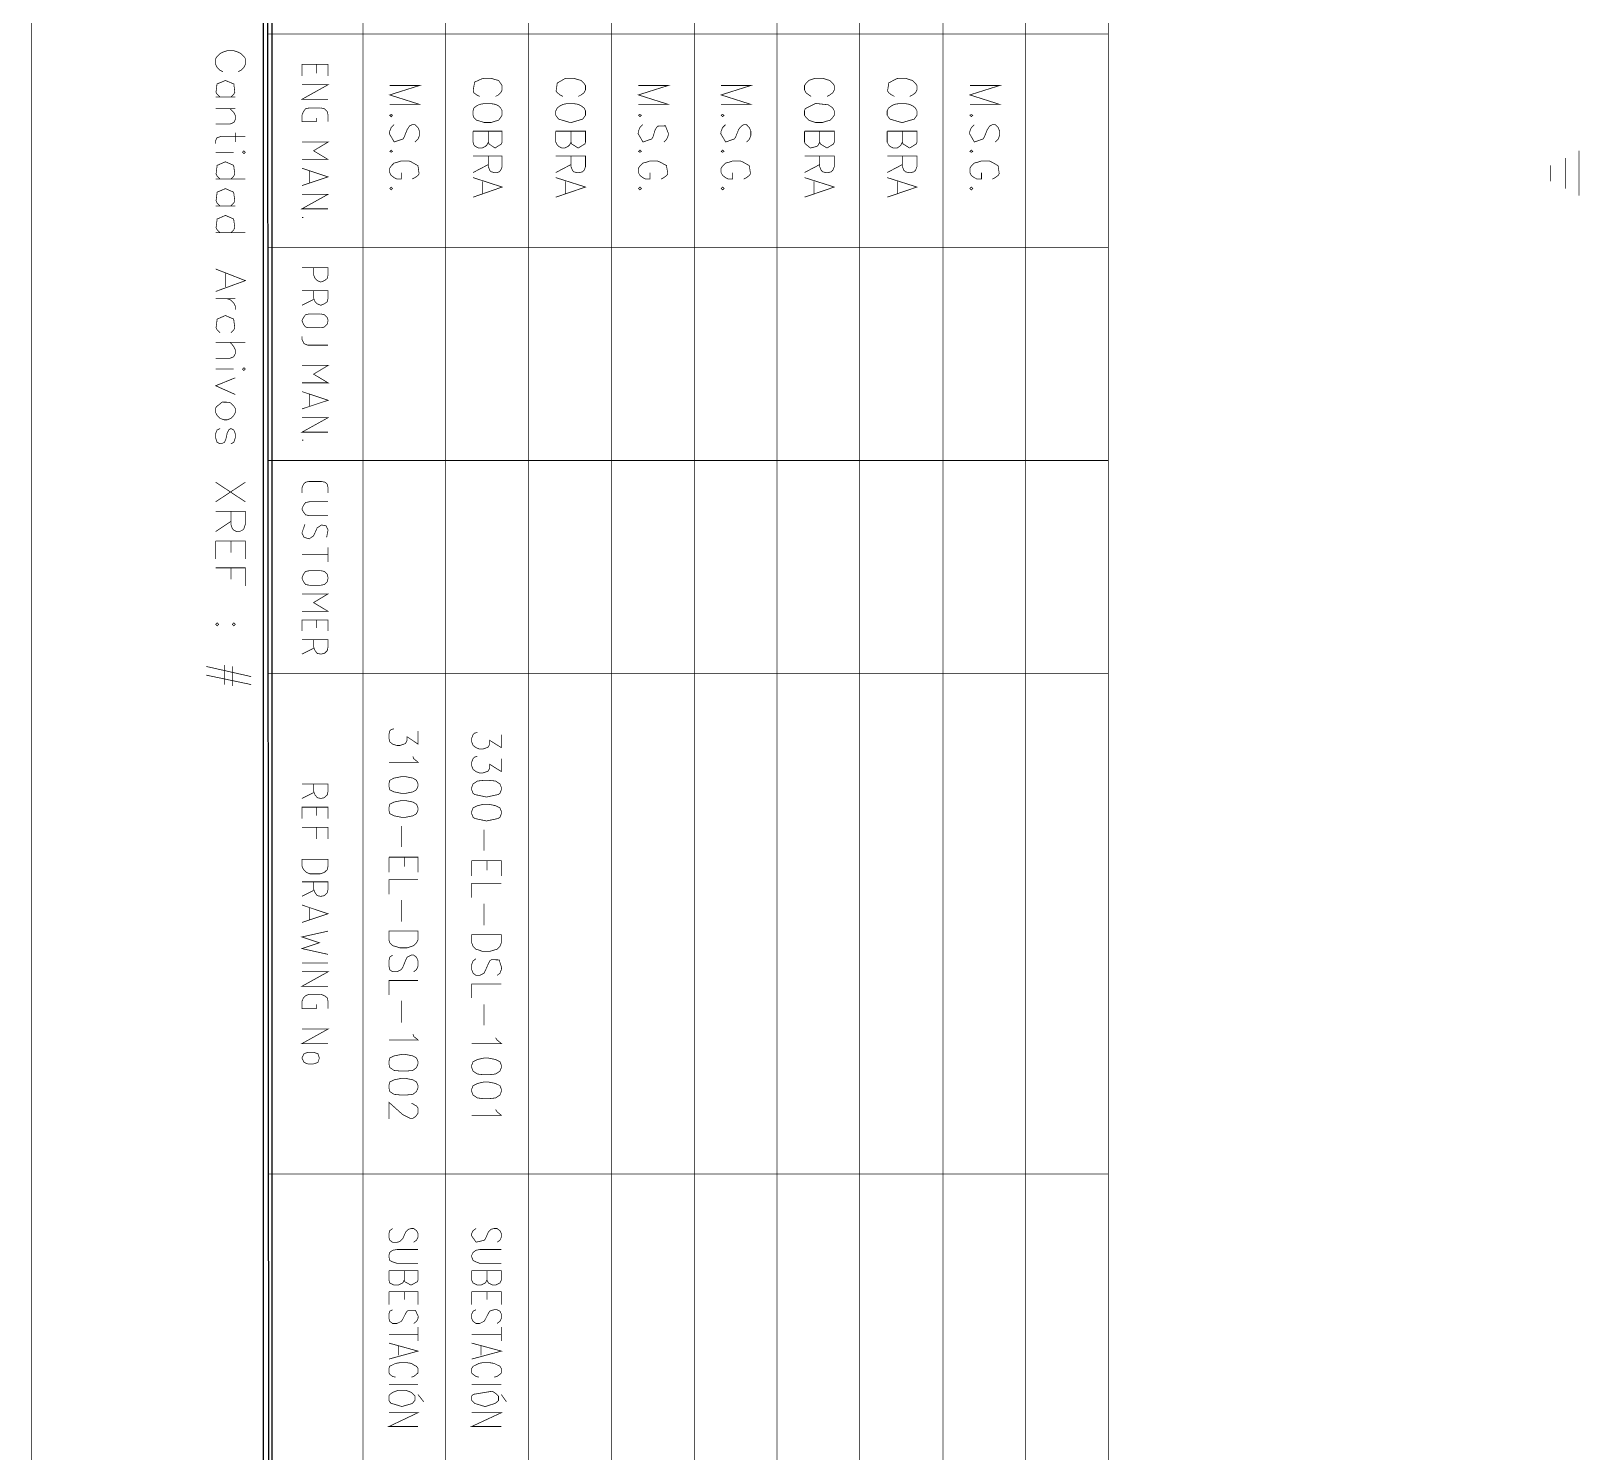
# Model space of a CAD drawing. Extents: x 0.1 to 11.6, y 0.2 to 16.4.
# Drawn here: x 0.125 to 1.911, y 7.188 to 8.821 of the extents above; entities that cross this region are included whole.
import ezdxf

# ---------------------------------------------------------------- set-up
doc = ezdxf.new("R2010")
doc.units = 0
doc.header["$MEASUREMENT"] = 0

msp = doc.modelspace()

# ---------------------------------------------------------------- linework, layer by layer
at = {"color": 0, "const_width": 0.000833}
for points in [[(0.125, 0.1875), (11.5667, 0.1875), (11.5667, 16.3633), (0.125, 16.3633), (0.125, 0.1875)], [(0.665853, 8.72917), (0.664171, 8.73247), (0.661675, 8.73497), (0.658311, 8.73665), (0.653321, 8.73747), (0.645019, 8.73747), (0.639974, 8.73665), (0.636664, 8.73497), (0.633356, 8.73247), (0.632488, 8.72917), (0.632488, 8.72418), (0.633356, 8.72168), (0.636664, 8.71832), (0.639974, 8.7175), (0.645019, 8.71582), (0.653321, 8.71582), (0.658311, 8.7175), (0.661675, 8.71832), (0.664171, 8.72168), (0.665853, 8.72418), (0.665853, 8.72917)], [(0.761664, 8.72917), (0.759983, 8.73247), (0.756674, 8.73497), (0.75331, 8.73665), (0.748318, 8.73747), (0.740018, 8.73747), (0.73584, 8.73665), (0.732476, 8.73497), (0.729167, 8.73247), (0.727485, 8.72917), (0.727485, 8.72418), (0.729167, 8.72168), (0.730794, 8.71967), (0.744575, 8.7156), (0.758356, 8.71967), (0.759983, 8.72168), (0.761664, 8.72418), (0.761664, 8.72917)], [(1.04753, 8.72917), (1.04584, 8.73247), (1.04248, 8.73497), (1.04053, 8.73611), (1.02626, 8.73774), (1.01421, 8.73182), (1.01335, 8.72917), (1.01335, 8.72418), (1.01497, 8.72168), (1.01834, 8.71832), (1.02582, 8.71582), (1.03418, 8.71582), (1.03917, 8.7175), (1.04248, 8.71832), (1.04584, 8.72168), (1.04753, 8.72418), (1.04753, 8.72917)], [(1.14252, 8.72917), (1.14084, 8.73247), (1.13748, 8.73497), (1.13417, 8.73665), (1.12918, 8.73747), (1.12169, 8.73747), (1.11664, 8.73665), (1.11334, 8.73497), (1.11003, 8.73247), (1.10834, 8.72917), (1.10834, 8.72418), (1.11003, 8.72168), (1.11155, 8.71967), (1.12543, 8.71565), (1.13927, 8.71967), (1.14084, 8.72168), (1.14252, 8.72418), (1.14252, 8.72917)], [(0.539985, 8.72418), (0.538357, 8.72499), (0.536675, 8.72418), (0.538357, 8.7225), (0.539985, 8.72418)], [(0.825846, 8.72418), (0.824164, 8.72499), (0.822483, 8.72418), (0.824164, 8.7225), (0.825846, 8.72418)], [(0.920844, 8.72418), (0.919163, 8.72499), (0.917481, 8.72418), (0.919163, 8.7225), (0.920844, 8.72418)], [(1.20665, 8.72418), (1.20502, 8.72499), (1.20334, 8.72418), (1.20502, 8.7225), (1.20665, 8.72418)], [(0.36914, 8.68332), (0.367512, 8.68164), (0.36914, 8.67996), (0.370822, 8.68164), (0.36914, 8.68332)], [(0.539985, 8.68251), (0.538357, 8.68414), (0.536675, 8.68251), (0.538357, 8.68164), (0.539985, 8.68251)], [(0.825846, 8.68251), (0.824164, 8.68414), (0.822483, 8.68251), (0.824164, 8.68164), (0.825846, 8.68251)], [(0.920844, 8.68251), (0.919163, 8.68414), (0.917481, 8.68251), (0.919163, 8.68164), (0.920844, 8.68251)], [(1.20665, 8.68251), (1.20502, 8.68414), (1.20334, 8.68251), (1.20502, 8.68164), (1.20665, 8.68251)], [(0.539985, 8.63997), (0.538357, 8.64165), (0.536675, 8.63997), (0.538357, 8.63835), (0.539985, 8.63997)], [(0.825846, 8.63997), (0.824164, 8.64165), (0.822483, 8.63997), (0.824164, 8.63835), (0.825846, 8.63997)], [(0.920844, 8.63997), (0.919163, 8.64165), (0.917481, 8.63997), (0.919163, 8.63835), (0.920844, 8.63997)], [(1.20665, 8.63997), (1.20502, 8.64165), (1.20334, 8.63997), (1.20502, 8.63829), (1.20665, 8.63997)], [(0.36914, 8.43414), (0.367512, 8.43251), (0.36914, 8.43083), (0.370822, 8.43251), (0.36914, 8.43414)], [(0.359158, 8.38747), (0.357476, 8.38997), (0.354167, 8.39333), (0.352431, 8.39438), (0.344185, 8.39453), (0.337511, 8.38921), (0.336643, 8.38747), (0.336643, 8.38249), (0.338325, 8.37918), (0.341689, 8.37582), (0.346679, 8.37414), (0.349989, 8.37414), (0.354167, 8.37582), (0.357476, 8.37918), (0.359158, 8.38249), (0.359158, 8.38747)], [(0.340007, 8.13917), (0.338325, 8.14085), (0.336643, 8.13917), (0.338325, 8.13747), (0.340007, 8.13917)], [(0.359158, 8.13917), (0.357476, 8.14085), (0.355849, 8.13917), (0.357476, 8.13747), (0.359158, 8.13917)], [(0.569174, 7.95583), (0.567492, 7.95996), (0.563314, 7.96251), (0.555012, 7.96414), (0.550022, 7.96414), (0.541667, 7.96251), (0.536675, 7.95996), (0.535807, 7.95583), (0.535807, 7.95335), (0.536675, 7.94917), (0.541667, 7.94667), (0.550022, 7.94499), (0.555012, 7.94499), (0.563314, 7.94667), (0.567492, 7.94917), (0.569174, 7.95335), (0.569174, 7.95583)], [(0.664985, 7.95167), (0.663357, 7.95583), (0.658311, 7.95915), (0.650011, 7.95996), (0.645019, 7.95996), (0.637478, 7.95915), (0.632488, 7.95583), (0.63086, 7.95167), (0.63086, 7.94917), (0.632488, 7.94499), (0.634603, 7.94358), (0.647894, 7.94075), (0.661187, 7.94358), (0.663357, 7.94499), (0.664985, 7.94917), (0.664985, 7.95167)], [(0.569174, 7.92833), (0.567492, 7.93251), (0.563314, 7.935), (0.555012, 7.93664), (0.550022, 7.93664), (0.541667, 7.935), (0.536675, 7.93251), (0.535807, 7.92833), (0.535807, 7.92583), (0.536675, 7.92165), (0.541667, 7.91917), (0.550022, 7.91749), (0.555012, 7.91749), (0.563314, 7.91917), (0.567492, 7.92165), (0.569174, 7.92583), (0.569174, 7.92833)], [(0.664985, 7.92415), (0.663357, 7.92833), (0.658311, 7.93083), (0.650011, 7.93251), (0.645019, 7.93251), (0.637478, 7.93083), (0.632488, 7.92833), (0.63086, 7.92415), (0.63086, 7.92165), (0.632488, 7.91749), (0.634603, 7.91607), (0.647894, 7.91325), (0.661187, 7.91607), (0.663357, 7.91749), (0.664985, 7.92165), (0.664985, 7.92415)], [(0.435818, 7.86914), (0.435818, 7.86165), (0.4375, 7.85747), (0.44081, 7.85417), (0.444988, 7.85249), (0.456651, 7.85249), (0.461643, 7.85417), (0.465007, 7.85747), (0.465821, 7.86165), (0.465821, 7.86914), (0.435818, 7.86914)], [(0.535807, 7.78668), (0.569174, 7.78668), (0.569174, 7.77664), (0.567492, 7.77333), (0.564182, 7.76997), (0.55664, 7.76747), (0.54834, 7.76747), (0.543349, 7.76915), (0.539985, 7.76997), (0.536675, 7.77333), (0.535807, 7.77664), (0.535807, 7.78668)], [(0.63086, 7.7825), (0.664985, 7.7825), (0.664985, 7.77333), (0.663357, 7.76915), (0.659993, 7.76585), (0.656685, 7.76497), (0.651693, 7.76335), (0.643338, 7.76335), (0.63916, 7.76497), (0.635851, 7.76585), (0.632488, 7.76915), (0.63086, 7.77333), (0.63086, 7.7825)], [(0.569174, 7.63667), (0.567492, 7.64085), (0.563314, 7.64333), (0.555012, 7.64497), (0.550022, 7.64497), (0.541667, 7.64333), (0.536675, 7.64085), (0.535807, 7.63667), (0.535807, 7.63417), (0.536675, 7.62999), (0.541667, 7.62663), (0.550022, 7.62582), (0.555012, 7.62582), (0.563314, 7.62663), (0.567492, 7.62999), (0.569174, 7.63417), (0.569174, 7.63667)], [(0.664985, 7.63249), (0.663357, 7.63667), (0.658311, 7.63917), (0.650011, 7.64085), (0.645019, 7.64085), (0.637478, 7.63917), (0.632488, 7.63667), (0.63086, 7.63249), (0.63086, 7.62999), (0.632488, 7.62582), (0.637478, 7.6225), (0.645019, 7.62164), (0.650011, 7.62164), (0.658311, 7.6225), (0.663357, 7.62582), (0.664985, 7.62999), (0.664985, 7.63249)], [(0.569174, 7.60915), (0.567492, 7.61333), (0.563314, 7.61583), (0.555012, 7.61746), (0.550022, 7.61746), (0.541667, 7.61583), (0.536675, 7.61333), (0.535807, 7.60915), (0.535807, 7.60667), (0.536675, 7.60249), (0.541667, 7.59918), (0.550022, 7.59831), (0.555012, 7.59831), (0.563314, 7.59918), (0.567492, 7.60249), (0.569174, 7.60667), (0.569174, 7.60915)], [(0.664985, 7.60499), (0.663357, 7.60915), (0.658311, 7.61165), (0.650011, 7.61333), (0.645019, 7.61333), (0.637478, 7.61165), (0.632488, 7.60915), (0.63086, 7.60499), (0.63086, 7.60249), (0.632488, 7.59831), (0.637478, 7.595), (0.645019, 7.59412), (0.650011, 7.59412), (0.658311, 7.595), (0.663357, 7.59831), (0.664985, 7.60249), (0.664985, 7.60499)], [(0.56581, 7.2525), (0.561686, 7.25667), (0.555012, 7.25917), (0.546658, 7.25917), (0.539985, 7.25667), (0.536675, 7.25418), (0.535807, 7.2525), (0.535807, 7.2475), (0.536675, 7.24582), (0.538249, 7.24419), (0.550618, 7.24046), (0.562717, 7.24393), (0.564182, 7.24582), (0.56581, 7.2475), (0.56581, 7.2525)], [(0.661675, 7.2525), (0.659993, 7.25418), (0.656685, 7.25667), (0.654243, 7.25797), (0.63265, 7.25444), (0.63086, 7.2525), (0.63086, 7.2475), (0.632488, 7.24582), (0.63444, 7.24397), (0.646268, 7.2404), (0.657986, 7.24408), (0.659993, 7.24582), (0.661675, 7.2475), (0.661675, 7.2525)]]:
    msp.add_lwpolyline(points, close=True, dxfattribs=at)
at = {"color": 0}
for points in [[(0.401693, 16.04), (0.391656, 16.05), (0.401693, 0.554144)], [(0.391656, 16.05), (0.401693, 0.554144), (0.391656, 0.543294)]]:
    msp.add_lwpolyline(points, close=True, dxfattribs=at)
at = {"color": 0, "const_width": 0.000833}
for points in [[(0.50586, 11.3108), (0.50586, 6.07915)], [(0.600857, 11.3108), (0.600857, 6.07915)], [(0.695856, 11.3108), (0.695856, 6.07915)], [(0.791667, 11.3108), (0.791667, 6.07915)], [(0.886664, 11.3108), (0.886664, 6.07915)], [(0.981663, 11.3108), (0.981663, 6.07915)], [(1.07666, 11.3108), (1.07666, 6.07915)], [(1.17253, 11.3108), (1.17253, 6.07915)], [(1.26752, 11.3108), (1.26752, 0.54834)], [(1.36252, 11.3108), (1.36252, 6.07915)], [(1.36252, 8.81749), (0.396647, 8.81749)], [(0.362522, 8.77414), (0.365831, 8.77582), (0.36914, 8.77914), (0.370822, 8.7825), (0.370822, 8.78917), (0.36914, 8.79167), (0.365831, 8.79497), (0.362522, 8.79665), (0.357476, 8.79833), (0.349989, 8.79833), (0.344997, 8.79665), (0.341689, 8.79497), (0.338325, 8.79167), (0.336643, 8.78917), (0.336643, 8.7825), (0.338325, 8.77914), (0.341689, 8.77582), (0.344997, 8.77414)], [(0.435818, 8.76915), (0.435818, 8.7825), (0.465821, 8.7825), (0.465821, 8.76915)], [(0.452474, 8.77246), (0.452474, 8.7825)], [(0.354167, 8.74501), (0.357476, 8.74832), (0.358669, 8.75065), (0.357531, 8.76014), (0.347874, 8.76406), (0.338217, 8.7601), (0.337076, 8.75065), (0.338325, 8.74832), (0.341689, 8.74501)], [(0.435818, 8.75917), (0.465821, 8.75917), (0.435818, 8.74246), (0.465821, 8.74246)], [(0.536675, 8.75831), (0.570856, 8.75831), (0.536675, 8.7475), (0.570856, 8.73665), (0.536675, 8.73665)], [(0.658311, 8.74582), (0.661675, 8.7475), (0.664171, 8.75), (0.665853, 8.75331), (0.665853, 8.75831), (0.664171, 8.76079), (0.661675, 8.76417), (0.658311, 8.76497), (0.653321, 8.76665), (0.645019, 8.76665), (0.642524, 8.766), (0.634224, 8.76221), (0.63265, 8.75282), (0.633356, 8.75), (0.636664, 8.7475), (0.639974, 8.74582)], [(0.75331, 8.74582), (0.756674, 8.7475), (0.759983, 8.75), (0.761664, 8.75331), (0.761664, 8.75831), (0.759983, 8.76079), (0.756674, 8.76417), (0.75331, 8.76497), (0.748318, 8.76665), (0.740018, 8.76665), (0.737956, 8.76617), (0.729221, 8.76118), (0.727865, 8.75201), (0.729167, 8.75), (0.732476, 8.7475), (0.73584, 8.74582)], [(0.822483, 8.75831), (0.856662, 8.75831), (0.822483, 8.7475), (0.856662, 8.73665), (0.822483, 8.73665)], [(0.917481, 8.75831), (0.95166, 8.75831), (0.917481, 8.7475), (0.95166, 8.73665), (0.917481, 8.73665)], [(1.03917, 8.74582), (1.04248, 8.7475), (1.04584, 8.75), (1.04753, 8.75331), (1.04753, 8.75831), (1.04584, 8.76079), (1.04248, 8.76417), (1.03917, 8.76497), (1.03418, 8.76665), (1.02582, 8.76665), (1.01834, 8.76417), (1.01497, 8.76079), (1.01335, 8.75831), (1.01335, 8.75331), (1.01497, 8.75), (1.01834, 8.7475), (1.02083, 8.74582)], [(1.13417, 8.74582), (1.13748, 8.7475), (1.14084, 8.75), (1.14252, 8.75331), (1.14252, 8.75831), (1.14084, 8.76079), (1.13748, 8.76417), (1.13417, 8.76497), (1.12918, 8.76665), (1.12169, 8.76665), (1.11952, 8.76628), (1.11024, 8.76139), (1.10872, 8.75201), (1.11003, 8.75), (1.11334, 8.7475), (1.11664, 8.74582)], [(1.20334, 8.75831), (1.23752, 8.75831), (1.20334, 8.7475), (1.23752, 8.73665), (1.20334, 8.73665)], [(0.359158, 8.74501), (0.336643, 8.74501)], [(0.359158, 8.73167), (0.336643, 8.73167)], [(0.353353, 8.73167), (0.357476, 8.72749), (0.359158, 8.72418), (0.359158, 8.71912), (0.357476, 8.71582), (0.353353, 8.71414), (0.336643, 8.71414)], [(0.444174, 8.73247), (0.439996, 8.73167), (0.4375, 8.72831), (0.435818, 8.72418)], [(0.452474, 8.72081), (0.452474, 8.71664), (0.435818, 8.71664), (0.435818, 8.72418)], [(0.444174, 8.73247), (0.457519, 8.73247)], [(0.465821, 8.72418), (0.465007, 8.72831), (0.461643, 8.73167), (0.457519, 8.73247)], [(0.465821, 8.72418), (0.465821, 8.71664)], [(0.359158, 8.70415), (0.359158, 8.69331)], [(0.56581, 8.69331), (0.569174, 8.69667), (0.570856, 8.70085), (0.570856, 8.70583), (0.569174, 8.71001), (0.56581, 8.71332), (0.5625, 8.71332), (0.55919, 8.71164), (0.558322, 8.71001), (0.55664, 8.70747), (0.553331, 8.69917), (0.551975, 8.69689), (0.541829, 8.69342), (0.536296, 8.70296), (0.536675, 8.70583), (0.538357, 8.71001), (0.541667, 8.71332)], [(0.632488, 8.70583), (0.665853, 8.70583), (0.665853, 8.69331), (0.665039, 8.69119), (0.657769, 8.68647), (0.650771, 8.69119), (0.650011, 8.69331), (0.650011, 8.70583)], [(0.650011, 8.69331), (0.648329, 8.69), (0.646647, 8.68832), (0.643338, 8.68664), (0.638346, 8.68664), (0.634983, 8.68832), (0.633356, 8.69), (0.632488, 8.69331), (0.632488, 8.70583)], [(0.727485, 8.70583), (0.761664, 8.70583), (0.761664, 8.69331), (0.76096, 8.69119), (0.75331, 8.68647), (0.745714, 8.69119), (0.745008, 8.69331), (0.745008, 8.70583)], [(0.745008, 8.69331), (0.743326, 8.69), (0.741644, 8.68832), (0.738336, 8.68664), (0.734158, 8.68664), (0.730849, 8.68832), (0.729167, 8.69), (0.727485, 8.69331), (0.727485, 8.70583)], [(0.851671, 8.69331), (0.854981, 8.69667), (0.856662, 8.70085), (0.856987, 8.70301), (0.853515, 8.71203), (0.844672, 8.71158), (0.843317, 8.71001), (0.841689, 8.70747), (0.839193, 8.69917), (0.837836, 8.69689), (0.827692, 8.69342), (0.822103, 8.70296), (0.822483, 8.70583), (0.824164, 8.71001), (0.827528, 8.71332)], [(0.946669, 8.69331), (0.949978, 8.69667), (0.95166, 8.70085), (0.95166, 8.70583), (0.949978, 8.70996), (0.946669, 8.71332), (0.94336, 8.71332), (0.94081, 8.71164), (0.939182, 8.70996), (0.9375, 8.70747), (0.93419, 8.69917), (0.932835, 8.69689), (0.922689, 8.69342), (0.917101, 8.70296), (0.917481, 8.70583), (0.919163, 8.70996), (0.922526, 8.71332)], [(1.01335, 8.70583), (1.04753, 8.70583), (1.04753, 8.69331), (1.04677, 8.69119), (1.03917, 8.68647), (1.03152, 8.69119), (1.03082, 8.69331), (1.03082, 8.70583)], [(1.03082, 8.69331), (1.02919, 8.69), (1.02778, 8.68842), (1.02013, 8.68647), (1.014, 8.69146), (1.01335, 8.69331), (1.01335, 8.70583)], [(1.10834, 8.70583), (1.14252, 8.70583), (1.14252, 8.69331), (1.14176, 8.69119), (1.13417, 8.68647), (1.12652, 8.69119), (1.12581, 8.69331), (1.12581, 8.70583)], [(1.12581, 8.69331), (1.12419, 8.69), (1.1225, 8.68832), (1.12001, 8.68664), (1.11502, 8.68664), (1.11165, 8.68832), (1.11003, 8.69), (1.10834, 8.69331), (1.10834, 8.70583)], [(1.23248, 8.69331), (1.23584, 8.69667), (1.23752, 8.70085), (1.23752, 8.70583), (1.23584, 8.70996), (1.23248, 8.71332), (1.22917, 8.71332), (1.22586, 8.71164), (1.22499, 8.70996), (1.22331, 8.70747), (1.22, 8.69917), (1.21864, 8.69689), (1.2085, 8.69342), (1.20296, 8.70296), (1.20334, 8.70583), (1.20502, 8.70996), (1.20833, 8.71332)], [(0.370822, 8.69997), (0.343317, 8.69997), (0.338325, 8.69829), (0.336643, 8.69499), (0.336643, 8.69168)], [(0.435818, 8.69331), (0.465821, 8.69331), (0.449164, 8.68332), (0.465821, 8.67333), (0.435818, 8.67333)], [(1.90332, 8.68332), (1.90332, 8.63167)], [(0.357476, 8.68164), (0.336643, 8.68164)], [(0.354167, 8.65082), (0.357476, 8.65414), (0.358615, 8.65668), (0.357368, 8.66661), (0.347874, 8.67068), (0.338379, 8.66656), (0.337131, 8.65668), (0.338325, 8.65414), (0.341689, 8.65082)], [(0.5625, 8.65082), (0.56581, 8.6525), (0.569174, 8.655), (0.570421, 8.65701), (0.569119, 8.66618), (0.560331, 8.67117), (0.558322, 8.67165), (0.550022, 8.67165), (0.544976, 8.66997), (0.541667, 8.66917), (0.538357, 8.66581), (0.536675, 8.66331), (0.536675, 8.65831), (0.538357, 8.655), (0.541667, 8.6525), (0.544976, 8.65082), (0.550022, 8.65082), (0.550022, 8.65831)], [(0.632488, 8.67746), (0.665853, 8.67746), (0.665853, 8.66499), (0.664171, 8.66081), (0.662489, 8.65918), (0.659993, 8.65831), (0.656685, 8.65831), (0.653321, 8.65918), (0.651693, 8.66081), (0.650011, 8.66499), (0.650011, 8.67746)], [(0.650011, 8.66749), (0.632488, 8.65831)], [(0.727485, 8.67746), (0.761664, 8.67746), (0.761664, 8.66499), (0.759983, 8.66081), (0.758356, 8.65912), (0.754992, 8.65831), (0.751682, 8.65831), (0.748318, 8.65912), (0.74669, 8.66081), (0.745008, 8.66499), (0.745008, 8.67746)], [(0.745008, 8.66749), (0.727485, 8.65831)], [(0.848361, 8.65082), (0.851671, 8.6525), (0.854981, 8.655), (0.856228, 8.65701), (0.85471, 8.66639), (0.845432, 8.67128), (0.843317, 8.67165), (0.835829, 8.67165), (0.830838, 8.66997), (0.827528, 8.66917), (0.824164, 8.66581), (0.822483, 8.66331), (0.822483, 8.65831), (0.824164, 8.655), (0.827528, 8.6525), (0.830838, 8.65082), (0.835829, 8.65082), (0.835829, 8.65831)], [(0.94336, 8.65082), (0.946669, 8.6525), (0.949978, 8.655), (0.951226, 8.65701), (0.949924, 8.66618), (0.941189, 8.67117), (0.939182, 8.67165), (0.930826, 8.67165), (0.925836, 8.66997), (0.922526, 8.66917), (0.919163, 8.66581), (0.917481, 8.66331), (0.917481, 8.65831), (0.919163, 8.655), (0.922526, 8.6525), (0.925836, 8.65082), (0.930826, 8.65082), (0.930826, 8.65831)], [(1.01335, 8.67746), (1.04753, 8.67746), (1.04753, 8.66499), (1.04584, 8.66081), (1.04416, 8.65918), (1.04085, 8.65831), (1.03749, 8.65831), (1.03418, 8.65918), (1.0325, 8.66081), (1.03082, 8.66499), (1.03082, 8.67746)], [(1.03082, 8.66749), (1.01335, 8.65831)], [(1.10834, 8.67746), (1.14252, 8.67746), (1.14252, 8.66499), (1.14084, 8.66081), (1.13916, 8.65918), (1.13585, 8.65831), (1.13249, 8.65831), (1.12918, 8.65918), (1.1275, 8.66081), (1.12581, 8.66499), (1.12581, 8.67746)], [(1.12581, 8.66749), (1.10834, 8.65831)], [(1.22917, 8.65082), (1.23248, 8.6525), (1.23584, 8.655), (1.23709, 8.65701), (1.23579, 8.66618), (1.227, 8.67117), (1.22499, 8.67165), (1.21669, 8.67165), (1.21164, 8.66997), (1.20833, 8.66917), (1.20502, 8.66581), (1.20334, 8.66331), (1.20334, 8.65831), (1.20502, 8.655), (1.20833, 8.6525), (1.21164, 8.65082), (1.21669, 8.65082), (1.21669, 8.65831)], [(1.87082, 8.66667), (1.87082, 8.64833)], [(1.88747, 8.67497), (1.88747, 8.63997)], [(0.370822, 8.65082), (0.336643, 8.65082)], [(0.435818, 8.66331), (0.465821, 8.65332), (0.435818, 8.64333)], [(0.444174, 8.64665), (0.444174, 8.66)], [(0.632488, 8.6525), (0.665853, 8.64165), (0.632488, 8.62999)], [(0.643338, 8.64833), (0.643338, 8.63417)], [(0.727485, 8.6525), (0.761664, 8.64165), (0.727485, 8.62999)], [(0.738336, 8.64833), (0.738336, 8.63417)], [(1.01335, 8.6525), (1.04753, 8.64165), (1.01335, 8.62999)], [(1.02414, 8.64833), (1.02414, 8.63417)], [(1.10834, 8.6525), (1.14252, 8.64165), (1.10834, 8.62999)], [(1.12001, 8.64833), (1.12001, 8.63417)], [(0.354167, 8.62001), (0.357476, 8.62332), (0.358615, 8.62587), (0.357368, 8.63574), (0.347874, 8.63986), (0.338379, 8.63574), (0.337131, 8.62587), (0.338325, 8.62332), (0.341689, 8.62001)], [(0.435818, 8.63331), (0.465821, 8.63331), (0.435818, 8.61664), (0.465821, 8.61664)], [(0.359158, 8.62001), (0.336643, 8.62001)], [(0.354167, 8.58914), (0.357476, 8.5925), (0.358615, 8.59506), (0.357368, 8.60493), (0.347874, 8.60906), (0.338379, 8.60488), (0.337131, 8.59506), (0.338325, 8.5925), (0.341689, 8.58914)], [(0.435818, 8.60667), (0.4375, 8.60667)], [(0.370822, 8.58914), (0.336643, 8.58914)], [(1.36252, 8.57249), (0.396647, 8.57249)], [(0.336643, 8.54747), (0.370822, 8.53412), (0.336643, 8.52165)], [(0.348307, 8.54249), (0.348307, 8.52664)], [(0.435818, 8.54915), (0.465821, 8.54915), (0.465821, 8.54081)], [(0.449164, 8.54081), (0.449164, 8.54915)], [(0.449164, 8.54081), (0.450846, 8.53668), (0.453342, 8.53412), (0.457519, 8.5325), (0.461643, 8.53412), (0.465007, 8.53668), (0.465821, 8.54081)], [(0.435818, 8.52246), (0.465821, 8.52246), (0.465821, 8.51417)], [(0.449164, 8.51417), (0.449164, 8.52246)], [(0.359158, 8.51335), (0.336643, 8.51335)], [(0.349989, 8.51335), (0.354167, 8.51167), (0.357476, 8.50831), (0.359158, 8.50499), (0.359158, 8.50082)], [(0.449164, 8.51247), (0.435818, 8.50581)], [(0.449164, 8.51417), (0.450846, 8.50999), (0.453342, 8.50749), (0.457519, 8.50581), (0.461643, 8.50749), (0.465007, 8.50999), (0.465821, 8.51417)], [(0.354167, 8.47418), (0.357476, 8.47749), (0.358615, 8.48004), (0.357368, 8.4899), (0.347874, 8.49403), (0.338379, 8.4899), (0.337131, 8.48004), (0.338325, 8.47749), (0.341689, 8.47418)], [(0.444174, 8.49582), (0.439996, 8.49501), (0.4375, 8.49164), (0.435818, 8.48833), (0.4375, 8.48415), (0.439996, 8.48079), (0.444174, 8.47999)], [(0.444174, 8.49582), (0.457519, 8.49582)], [(0.457519, 8.47999), (0.461643, 8.48079), (0.465007, 8.48415), (0.465821, 8.48833), (0.465007, 8.49164), (0.461643, 8.49501), (0.457519, 8.49582)], [(0.435818, 8.47), (0.435818, 8.46664), (0.438314, 8.46164), (0.442492, 8.45996), (0.465821, 8.45996)], [(0.457519, 8.47999), (0.444174, 8.47999)], [(0.370822, 8.46332), (0.336643, 8.46332)], [(0.353353, 8.46332), (0.357476, 8.45833), (0.359158, 8.45497), (0.359158, 8.44997), (0.357476, 8.44667), (0.353353, 8.44499), (0.336643, 8.44499)], [(0.435818, 8.43664), (0.465821, 8.43664), (0.449164, 8.42665), (0.465821, 8.41667), (0.435818, 8.41667)], [(0.359158, 8.42247), (0.336643, 8.41331), (0.359158, 8.40332)], [(0.357476, 8.43251), (0.336643, 8.43251)], [(0.435818, 8.40662), (0.465821, 8.39665), (0.435818, 8.38667)], [(0.444174, 8.38997), (0.444174, 8.40414)], [(0.354167, 8.34668), (0.357476, 8.34831), (0.359158, 8.35331), (0.359158, 8.35835), (0.357476, 8.36247), (0.354167, 8.36415), (0.351671, 8.36247), (0.349989, 8.35915), (0.348307, 8.35167), (0.346679, 8.34831), (0.343317, 8.34668), (0.341689, 8.34668), (0.338325, 8.34831), (0.336643, 8.35331), (0.336643, 8.35835), (0.338325, 8.36247), (0.341689, 8.36415)], [(0.435818, 8.37663), (0.465821, 8.37663), (0.435818, 8.35997), (0.465821, 8.35997)], [(0.435818, 8.35081), (0.4375, 8.35081)], [(1.36252, 8.32747), (0.396647, 8.32747)], [(0.370822, 8.30246), (0.336643, 8.28)], [(0.370822, 8.28), (0.336643, 8.30246)], [(0.44336, 8.30333), (0.439996, 8.30246), (0.4375, 8.29997), (0.435818, 8.29585)], [(0.435818, 8.28999), (0.435818, 8.29585)], [(0.44336, 8.30333), (0.458333, 8.30333)], [(0.465821, 8.29585), (0.465007, 8.29997), (0.462511, 8.30246), (0.458333, 8.30333)], [(0.465821, 8.29585), (0.465821, 8.28999)], [(0.465821, 8.28), (0.444174, 8.28), (0.439996, 8.27914), (0.4375, 8.27582), (0.435818, 8.27165), (0.4375, 8.26833), (0.439996, 8.26497), (0.444174, 8.26417), (0.465821, 8.26417)], [(0.336643, 8.26915), (0.370822, 8.26915), (0.370822, 8.25418), (0.36914, 8.24914), (0.367512, 8.2475), (0.36415, 8.24582), (0.36084, 8.24582), (0.357476, 8.2475), (0.355849, 8.24914), (0.354167, 8.25418), (0.354167, 8.26915)], [(0.354167, 8.25749), (0.336643, 8.24582)], [(0.439182, 8.25418), (0.435818, 8.24414)], [(0.435818, 8.24414), (0.438314, 8.23915), (0.444174, 8.23747), (0.449164, 8.24083)], [(0.464193, 8.23915), (0.465821, 8.2475), (0.463325, 8.2525), (0.458333, 8.25331), (0.453342, 8.25), (0.449164, 8.24083)], [(0.336643, 8.23497), (0.370822, 8.23497), (0.370822, 8.21414)], [(0.336643, 8.23497), (0.336643, 8.21414)], [(0.354167, 8.23497), (0.354167, 8.22162)], [(0.435818, 8.21912), (0.465821, 8.21912)], [(0.465821, 8.22749), (0.465821, 8.21083)], [(0.336643, 8.20415), (0.370822, 8.20415), (0.370822, 8.18332)], [(0.354167, 8.20415), (0.354167, 8.19081)], [(0.444174, 8.20079), (0.439996, 8.19997), (0.4375, 8.19667), (0.435818, 8.19249), (0.4375, 8.18832), (0.439996, 8.185), (0.444174, 8.18414)], [(0.444174, 8.20079), (0.457519, 8.20079)], [(0.457519, 8.18414), (0.461643, 8.185), (0.465007, 8.18832), (0.465821, 8.19249), (0.465007, 8.19667), (0.461643, 8.19997), (0.457519, 8.20079)], [(0.457519, 8.18414), (0.444174, 8.18414)], [(0.435818, 8.17415), (0.465821, 8.17415), (0.449164, 8.16417), (0.465821, 8.15414), (0.435818, 8.15414)], [(0.435818, 8.13167), (0.435818, 8.14415), (0.465821, 8.14415), (0.465821, 8.13167)], [(0.452474, 8.13499), (0.452474, 8.14415)], [(0.435818, 8.12164), (0.465821, 8.12164), (0.465821, 8.11333)], [(0.449164, 8.11165), (0.435818, 8.10499)], [(0.449164, 8.11333), (0.449164, 8.12164)], [(0.449164, 8.11333), (0.450846, 8.10915), (0.453342, 8.10579), (0.457519, 8.10499), (0.461643, 8.10579), (0.465007, 8.10915), (0.465821, 8.11333)], [(0.377496, 8.07915), (0.325846, 8.09082)], [(0.377496, 8.06999), (0.325846, 8.08083)], [(0.346679, 8.0925), (0.346679, 8.06999)], [(0.355849, 8.09082), (0.355849, 8.06831)], [(1.36252, 8.08247), (0.396647, 8.08247)], [(0.569174, 8.01665), (0.569174, 8.00163), (0.55664, 8.00999), (0.55664, 8.00581), (0.555012, 8.0025), (0.553331, 8.00163), (0.54834, 8), (0.544976, 8), (0.539985, 8.00163), (0.536675, 8.00418), (0.535807, 8.00831), (0.535807, 8.01247), (0.536675, 8.01665), (0.538357, 8.01833), (0.541667, 8.01915)], [(0.664985, 8.01247), (0.664985, 7.9975), (0.651693, 8.00581), (0.651693, 8.00163), (0.650011, 7.99832), (0.648329, 7.9975), (0.643338, 7.99582), (0.639974, 7.99582), (0.635851, 7.9975), (0.632488, 8), (0.63086, 8.00418), (0.63086, 8.00831), (0.632488, 8.01247), (0.634169, 8.01417), (0.637478, 8.01497)], [(0.563314, 7.98747), (0.564182, 7.98497), (0.569174, 7.98079), (0.535807, 7.98079)], [(0.664985, 7.98497), (0.664985, 7.97), (0.651693, 7.97831), (0.651693, 7.97418), (0.650011, 7.97081), (0.648329, 7.97), (0.643338, 7.96832), (0.639974, 7.96832), (0.635851, 7.97), (0.632488, 7.9725), (0.63086, 7.97667), (0.63086, 7.98079), (0.632488, 7.98497), (0.634169, 7.98665), (0.637478, 7.98747)], [(0.435818, 7.95583), (0.465821, 7.95583), (0.465821, 7.94749)], [(0.449164, 7.94749), (0.449164, 7.95583)], [(0.449164, 7.94581), (0.435818, 7.93913)], [(0.449164, 7.94749), (0.450846, 7.94331), (0.453342, 7.94), (0.457519, 7.93913), (0.461643, 7.94), (0.465007, 7.94331), (0.465821, 7.94749)], [(0.435818, 7.91581), (0.435818, 7.92914), (0.465821, 7.92914), (0.465821, 7.91581)], [(0.452474, 7.91917), (0.452474, 7.92914)], [(0.435818, 7.90582), (0.465821, 7.90582), (0.465821, 7.89247)], [(0.452474, 7.90582), (0.452474, 7.89247)], [(0.550022, 7.9075), (0.550022, 7.88331)], [(0.645019, 7.90332), (0.645019, 7.87918)], [(0.535807, 7.87164), (0.569174, 7.87164), (0.569174, 7.85417)], [(0.535807, 7.87164), (0.535807, 7.85417)], [(0.553331, 7.87164), (0.553331, 7.86083)], [(0.63086, 7.86751), (0.664985, 7.86751), (0.664985, 7.84999)], [(0.63086, 7.86751), (0.63086, 7.84999)], [(0.648329, 7.86751), (0.648329, 7.85667)], [(0.435818, 7.84332), (0.465821, 7.84332), (0.465821, 7.83496)], [(0.449164, 7.83496), (0.449164, 7.84332)], [(0.569174, 7.84581), (0.535807, 7.84581), (0.535807, 7.82915)], [(0.449164, 7.83333), (0.435818, 7.82667)], [(0.449164, 7.83496), (0.450846, 7.83083), (0.453342, 7.82747), (0.457519, 7.82667), (0.461643, 7.82747), (0.465007, 7.83083), (0.465821, 7.83496)], [(0.664985, 7.84164), (0.63086, 7.84164), (0.63086, 7.82497)], [(0.435818, 7.81668), (0.465821, 7.80664), (0.435818, 7.79665)], [(0.444174, 7.79915), (0.444174, 7.81332)], [(0.550022, 7.82249), (0.550022, 7.79747)], [(0.645019, 7.81831), (0.645019, 7.79329)], [(0.465821, 7.78668), (0.435818, 7.78), (0.455838, 7.77333), (0.435818, 7.76665), (0.465821, 7.75999)], [(0.564182, 7.73996), (0.567492, 7.74246), (0.569174, 7.74664), (0.569174, 7.7525), (0.567492, 7.75667), (0.564182, 7.75917), (0.561686, 7.75917), (0.55664, 7.75667), (0.555012, 7.75331), (0.55165, 7.74501), (0.550022, 7.74246), (0.544976, 7.73996), (0.539985, 7.73996), (0.536675, 7.74246), (0.535807, 7.74664), (0.535807, 7.7525), (0.536675, 7.75667), (0.539985, 7.75917)], [(0.659993, 7.73583), (0.663357, 7.73833), (0.664985, 7.74251), (0.665256, 7.7449), (0.662435, 7.75364), (0.653592, 7.75385), (0.651693, 7.7525), (0.650011, 7.74914), (0.646647, 7.74164), (0.645019, 7.73833), (0.639974, 7.73583), (0.635851, 7.73583), (0.632488, 7.73833), (0.63086, 7.74251), (0.63086, 7.74832), (0.632488, 7.7525), (0.635851, 7.75499)], [(0.435818, 7.73996), (0.465821, 7.73996), (0.435818, 7.72331), (0.465821, 7.72331)], [(0.435818, 7.75), (0.465821, 7.75)], [(0.569174, 7.72999), (0.535807, 7.72999), (0.535807, 7.71332)], [(0.664985, 7.72581), (0.63086, 7.72581), (0.63086, 7.70996)], [(0.444174, 7.71414), (0.439996, 7.71251), (0.4375, 7.70996), (0.435818, 7.70583)], [(0.452474, 7.70247), (0.452474, 7.69749), (0.435818, 7.69749), (0.435818, 7.70583)], [(0.444174, 7.71414), (0.457519, 7.71414)], [(0.465821, 7.70583), (0.465007, 7.70996), (0.461643, 7.71251), (0.457519, 7.71414)], [(0.465821, 7.70583), (0.465821, 7.69749)], [(0.550022, 7.70665), (0.550022, 7.68164)], [(0.645019, 7.70247), (0.645019, 7.67833)], [(0.435818, 7.67415), (0.465821, 7.67415), (0.435818, 7.6575), (0.465821, 7.6575)], [(0.563314, 7.66829), (0.564182, 7.66581), (0.569174, 7.66168), (0.535807, 7.66168)], [(0.442492, 7.64746), (0.438314, 7.64583), (0.435818, 7.64085), (0.438314, 7.63579), (0.442492, 7.63417)], [(0.442492, 7.64746), (0.449164, 7.64746)], [(0.449164, 7.63417), (0.454156, 7.63579), (0.455838, 7.64085), (0.454156, 7.64583), (0.449164, 7.64746)], [(0.658311, 7.66417), (0.659993, 7.66168), (0.664985, 7.6575), (0.63086, 7.6575)], [(0.449164, 7.63417), (0.442492, 7.63417)], [(0.561686, 7.58832), (0.563314, 7.58832), (0.56581, 7.58664), (0.567492, 7.58583), (0.569174, 7.58333), (0.569174, 7.57747), (0.567492, 7.57497), (0.56581, 7.57329), (0.563314, 7.57167), (0.560004, 7.57167), (0.55165, 7.57579), (0.535807, 7.59), (0.535807, 7.57081)], [(0.658311, 7.58165), (0.659993, 7.57915), (0.664985, 7.57497), (0.63086, 7.57497)], [(1.36252, 7.50749), (0.396647, 7.50749)], [(0.564182, 7.42914), (0.567492, 7.43164), (0.569174, 7.435), (0.569174, 7.43913), (0.567492, 7.44249), (0.564182, 7.44499), (0.561686, 7.44499), (0.558322, 7.44417), (0.555012, 7.44081), (0.55165, 7.43332), (0.54834, 7.42996), (0.544976, 7.42914), (0.539985, 7.42914), (0.536675, 7.43164), (0.535807, 7.435), (0.535807, 7.43913), (0.536675, 7.44249), (0.539985, 7.44499)], [(0.659993, 7.42914), (0.663357, 7.43164), (0.664985, 7.435), (0.664985, 7.43913), (0.663357, 7.44249), (0.659993, 7.44499), (0.656685, 7.44499), (0.653321, 7.44417), (0.650011, 7.44081), (0.646647, 7.43332), (0.64529, 7.43143), (0.63596, 7.42931), (0.630479, 7.43701), (0.63086, 7.43913), (0.632488, 7.44249), (0.635851, 7.44499)], [(0.569174, 7.42085), (0.544976, 7.42085), (0.539985, 7.41997), (0.536675, 7.41749), (0.535807, 7.41417), (0.535807, 7.41249), (0.536675, 7.40831), (0.539985, 7.40662), (0.544976, 7.405), (0.569174, 7.405)], [(0.664985, 7.42085), (0.639974, 7.42085), (0.635851, 7.41997), (0.632488, 7.41749), (0.63086, 7.41417), (0.63086, 7.41249), (0.632488, 7.40831), (0.635851, 7.40662), (0.639974, 7.405), (0.664985, 7.405)], [(0.535807, 7.39665), (0.569174, 7.39665), (0.569174, 7.38579), (0.568522, 7.3839), (0.561199, 7.37993), (0.553928, 7.3839), (0.553331, 7.38579), (0.553331, 7.39665)], [(0.553331, 7.38579), (0.55165, 7.38249), (0.546658, 7.37999), (0.541667, 7.37999), (0.536675, 7.38249), (0.535807, 7.38579), (0.535807, 7.39665)], [(0.63086, 7.39665), (0.664985, 7.39665), (0.664985, 7.38579), (0.663357, 7.38249), (0.658311, 7.37999), (0.655003, 7.37999), (0.650011, 7.38249), (0.648329, 7.38579), (0.648329, 7.39665)], [(0.648329, 7.38579), (0.646647, 7.38249), (0.641656, 7.37999), (0.637478, 7.37999), (0.632488, 7.38249), (0.63086, 7.38579), (0.63086, 7.39665)], [(0.535807, 7.3725), (0.569174, 7.3725), (0.569174, 7.35747)], [(0.535807, 7.3725), (0.535807, 7.35747)], [(0.553331, 7.3725), (0.553331, 7.36333)], [(0.63086, 7.3725), (0.664985, 7.3725), (0.664985, 7.35747)], [(0.63086, 7.3725), (0.63086, 7.35747)], [(0.648329, 7.3725), (0.648329, 7.36333)], [(0.564182, 7.33583), (0.567492, 7.33832), (0.569174, 7.34164), (0.569499, 7.34381), (0.566297, 7.35092), (0.558485, 7.35101), (0.55664, 7.34999), (0.555012, 7.3475), (0.55165, 7.34082), (0.550022, 7.33832), (0.544976, 7.33583), (0.539985, 7.33583), (0.536675, 7.33832), (0.535807, 7.34164), (0.535807, 7.34662), (0.536675, 7.34999), (0.539985, 7.35167)], [(0.659993, 7.33583), (0.663357, 7.33832), (0.664985, 7.34164), (0.664985, 7.34668), (0.663357, 7.34999), (0.659993, 7.35167), (0.656685, 7.35167), (0.653321, 7.35081), (0.651693, 7.34999), (0.650011, 7.3475), (0.646647, 7.34082), (0.645019, 7.33832), (0.639974, 7.33583), (0.635851, 7.33583), (0.632488, 7.33832), (0.63086, 7.34164), (0.63086, 7.34668), (0.632488, 7.34999), (0.635851, 7.35167)], [(0.569174, 7.33165), (0.569174, 7.31581)], [(0.664985, 7.33165), (0.664985, 7.31581)], [(0.569174, 7.32329), (0.535807, 7.32329)], [(0.535807, 7.31332), (0.569174, 7.30414), (0.535807, 7.29497)], [(0.546658, 7.31), (0.546658, 7.29915)], [(0.664985, 7.32329), (0.63086, 7.32329)], [(0.63086, 7.31332), (0.664985, 7.30414), (0.63086, 7.29497)], [(0.641656, 7.31), (0.641656, 7.29915)], [(0.561686, 7.27414), (0.564182, 7.27501), (0.567492, 7.2775), (0.569174, 7.27914), (0.569174, 7.28412), (0.567492, 7.28668), (0.564182, 7.28831), (0.561686, 7.28999), (0.55664, 7.29081), (0.54834, 7.29081), (0.543349, 7.28999), (0.536675, 7.28668), (0.535807, 7.28412), (0.535807, 7.27914), (0.536675, 7.2775), (0.539985, 7.27501), (0.543349, 7.27414)], [(0.656685, 7.27414), (0.659993, 7.27501), (0.663357, 7.2775), (0.664985, 7.27914), (0.664985, 7.28412), (0.663357, 7.28668), (0.656685, 7.28999), (0.651693, 7.29081), (0.643338, 7.29081), (0.63916, 7.28999), (0.632488, 7.28668), (0.63086, 7.28412), (0.63086, 7.27914), (0.632488, 7.2775), (0.635851, 7.27501), (0.63916, 7.27414)], [(0.569174, 7.26585), (0.535807, 7.26585)], [(0.569174, 7.25418), (0.575846, 7.24582)], [(0.664985, 7.26585), (0.63086, 7.26585)], [(0.664985, 7.25418), (0.670844, 7.24582)], [(0.535807, 7.23335), (0.569174, 7.23335), (0.535807, 7.2175), (0.569174, 7.2175)], [(0.63086, 7.23335), (0.664985, 7.23335), (0.63086, 7.2175), (0.664985, 7.2175)]]:
    msp.add_lwpolyline(points, dxfattribs=at)

doc.saveas('drawing.dxf')
